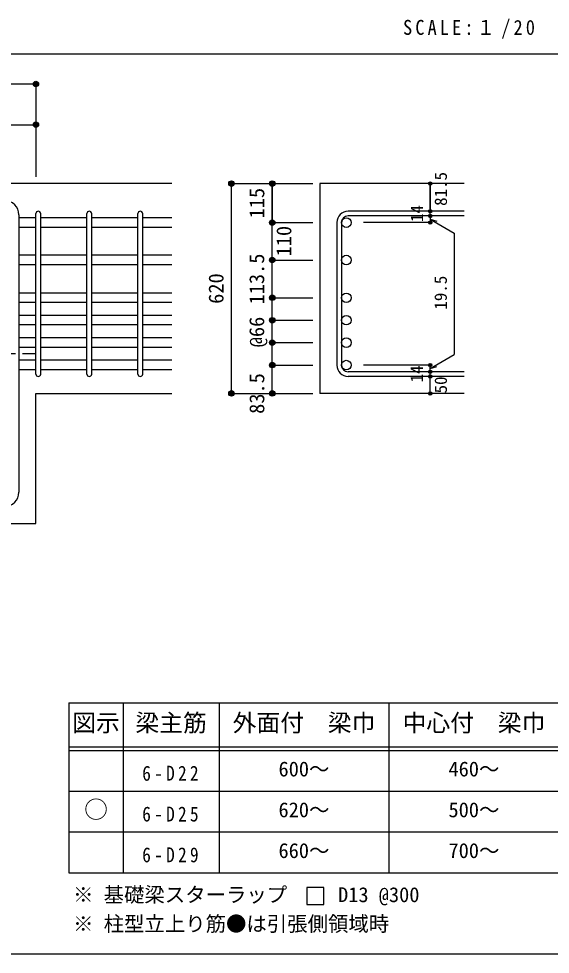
# Model space of a CAD drawing. Units: millimetres at full size, sheet at 1:20. Extents: x -3982 to 3969, y -2797 to 2801.
# Drawn here: x 818 to 2381, y -2797 to -45 of the extents above; entities that cross this region are included whole.
import ezdxf
from ezdxf.enums import TextEntityAlignment as Align

# ---------------------------------------------------------------- set-up
doc = ezdxf.new("R2010")
doc.units = ezdxf.units.MM
doc.header["$LTSCALE"] = 20
doc.header["$PDMODE"] = 32
doc.header["$PDSIZE"] = 10
doc.linetypes.add('CHAIN1', pattern=[8, 5, -1, 1, -1])
for name, color, linetype in [('6-1_躯体線', 2, 'Continuous'), ('6-4_フープ', 7, 'Continuous'), ('6-5_梁主筋', 7, 'Continuous'), ('6-6_S.T.P.', 7, 'Continuous'), ('6-7_文字', 7, 'Continuous'), ('6-D_寸法', 4, 'Continuous'), ('6-E_枠', 7, 'Continuous'), ('F-0_枠', 6, 'Continuous')]:
    doc.layers.add(name, color=color, linetype=linetype)
doc.styles.add('ＭＳ ゴシック', font='')
doc.styles.get('ＭＳ ゴシック').set_extended_font_data('MS Gothic')

msp = doc.modelspace()

# ---------------------------------------------------------------- linework, layer by layer
at = {"layer": '6-1_躯体線'}
for p, q in [((1268.29, -529.67), (-131.71, -529.67)), ((2128.29, -529.67), (1703.29, -529.67)), ((1703.29, -529.67), (1703.29, -1147.17)), ((868.29, -1147.17), (1268.29, -1147.17)), ((868.29, -1529.67), (868.29, -1147.17)), ((2128.29, -1147.17), (1703.29, -1147.17)), ((616.79, -1529.67), (868.29, -1529.67))]:
    msp.add_line(p, q, dxfattribs=at)
at = {"layer": '6-4_フープ'}
msp.add_line((818.29, -621.67), (818.29, -1437.67), dxfattribs=at)
for centre, start, end in [((776.29, -621.67), 0, 90), ((776.29, -1437.67), 270, 0)]:
    msp.add_arc(centre, 42, start, end, dxfattribs=at)
at = {"layer": '6-5_梁主筋'}
for p, q in [((868.29, -630.6), (818.29, -630.6)), ((1018.29, -630.6), (882.29, -630.6)), ((1168.29, -630.6), (1032.29, -630.6)), ((1268.29, -630.6), (1182.29, -630.6)), ((868.29, -658.6), (818.29, -658.6)), ((1018.29, -658.6), (882.29, -658.6)), ((1168.29, -658.6), (1032.29, -658.6)), ((1268.29, -658.6), (1182.29, -658.6)), ((868.29, -740.67), (818.29, -740.67)), ((1018.29, -740.67), (882.29, -740.67)), ((1168.29, -740.67), (1032.29, -740.67)), ((1268.29, -740.67), (1182.29, -740.67)), ((868.29, -768.67), (818.29, -768.67)), ((1018.29, -768.67), (882.29, -768.67)), ((1168.29, -768.67), (1032.29, -768.67)), ((1268.29, -768.67), (1182.29, -768.67)), ((868.29, -851.67), (818.29, -851.67)), ((1018.29, -851.67), (882.29, -851.67)), ((1168.29, -851.67), (1032.29, -851.67)), ((1268.29, -851.67), (1182.29, -851.67)), ((868.29, -879.67), (818.29, -879.67)), ((1018.29, -879.67), (882.29, -879.67)), ((1168.29, -879.67), (1032.29, -879.67)), ((1268.29, -879.67), (1182.29, -879.67)), ((868.29, -917.67), (818.29, -917.67)), ((1018.29, -917.67), (882.29, -917.67)), ((1168.29, -917.67), (1032.29, -917.67)), ((1268.29, -917.67), (1182.29, -917.67)), ((868.29, -945.67), (818.29, -945.67)), ((1018.29, -945.67), (882.29, -945.67)), ((1168.29, -945.67), (1032.29, -945.67)), ((1268.29, -945.67), (1182.29, -945.67)), ((868.29, -983.67), (818.29, -983.67)), ((1018.29, -983.67), (882.29, -983.67)), ((1168.29, -983.67), (1032.29, -983.67)), ((1268.29, -983.67), (1182.29, -983.67)), ((868.29, -1011.67), (818.29, -1011.67)), ((1018.29, -1011.67), (882.29, -1011.67)), ((1168.29, -1011.67), (1032.29, -1011.67)), ((1268.29, -1011.67), (1182.29, -1011.67)), ((868.29, -1049.67), (818.29, -1049.67)), ((1018.29, -1049.67), (882.29, -1049.67)), ((1168.29, -1049.67), (1032.29, -1049.67)), ((1268.29, -1049.67), (1182.29, -1049.67)), ((868.29, -1077.67), (818.29, -1077.67)), ((1018.29, -1077.67), (882.29, -1077.67)), ((1168.29, -1077.67), (1032.29, -1077.67)), ((1268.29, -1077.67), (1182.29, -1077.67))]:
    msp.add_line(p, q, dxfattribs=at)
at = {"layer": '6-5_梁主筋', "color": 3}
for centre in [(1781.29, -644.6), (1781.29, -754.67), (1781.29, -865.67), (1781.29, -931.67), (1781.29, -997.67), (1781.29, -1063.67)]:
    msp.add_circle(centre, 14, dxfattribs=at)
at = {"layer": '6-6_S.T.P.'}
for p, q in [((868.29, -1090.17), (868.29, -618.1)), ((882.29, -1090.17), (882.29, -618.1)), ((1018.29, -1090.17), (1018.29, -618.1)), ((1032.29, -1090.17), (1032.29, -618.1)), ((1168.29, -1090.17), (1168.29, -618.1)), ((1182.29, -1090.17), (1182.29, -618.1)), ((2128.29, -611.1), (1786.79, -611.1)), ((2128.29, -625.1), (1786.79, -625.1)), ((1753.29, -644.6), (1753.29, -1063.67)), ((1767.29, -644.6), (1767.29, -1063.67)), ((2128.29, -1083.17), (1786.79, -1083.17)), ((2128.29, -1097.17), (1786.79, -1097.17))]:
    msp.add_line(p, q, dxfattribs=at)
for centre, radius, start, end in [((875.29, -618.1), 7, 0, 180), ((875.29, -618.1), 7, 0, 180), ((875.29, -618.1), 7, 0, 180), ((875.29, -618.1), 7, 0, 180), ((1025.29, -618.1), 7, 0, 180), ((1175.29, -618.1), 7, 0, 180), ((1786.79, -644.6), 33.5, 90, 180), ((1786.79, -644.6), 19.5, 90, 180), ((1786.79, -1063.67), 33.5, 180, 270), ((1786.79, -1063.67), 19.5, 180, 270), ((875.29, -1090.17), 7, 180, 0), ((875.29, -1090.17), 7, 180, 0), ((875.29, -1090.17), 7, 180, 0), ((875.29, -1090.17), 7, 180, 0), ((1025.29, -1090.17), 7, 180, 0), ((1175.29, -1090.17), 7, 180, 0)]:
    msp.add_arc(centre, radius, start, end, dxfattribs=at)
at = {"layer": '6-7_文字'}
msp.add_lwpolyline([(1665.21, -2650.25), (1715.21, -2650.25), (1715.21, -2600.25), (1665.21, -2600.25)], close=True, dxfattribs=at)
at = {"layer": '6-D_寸法'}
for p, q in [((-131.71, -236.65), (868.29, -236.65)), ((868.29, -236.65), (868.29, -356.65)), ((868.29, -356.65), (868.29, -509.67)), ((868.29, -356.65), (868.29, -509.67)), ((868.29, -356.65), (868.29, -509.67)), ((1443.29, -529.67), (1563.29, -529.67)), ((1443.29, -529.67), (1563.29, -529.67)), ((1443.29, -1147.17), (1443.29, -529.67)), ((1563.29, -529.67), (1683.29, -529.67)), ((1563.29, -529.67), (1563.29, -644.6)), ((2028.29, -625.1), (2028.29, -611.1)), ((2028.29, -625.1), (2028.29, -644.6)), ((1563.29, -644.6), (1683.29, -644.6)), ((2028.29, -644.6), (1832.2, -644.6)), ((2028.29, -634.85), (2047.61, -640.03)), ((2028.29, -634.85), (2098.35, -675.3)), ((2098.35, -675.3), (2098.35, -1032.97)), ((1563.29, -754.67), (1683.29, -754.67)), ((1563.29, -1063.67), (1563.29, -769.67)), ((1563.29, -865.67), (1683.29, -865.67)), ((1563.29, -865.67), (1683.29, -865.67)), ((1563.29, -865.67), (1683.29, -865.67)), ((1563.29, -931.67), (1683.29, -931.67)), ((1563.29, -931.67), (1683.29, -931.67)), ((1563.29, -931.67), (1683.29, -931.67)), ((1563.29, -997.67), (1683.29, -997.67)), ((1563.29, -997.67), (1683.29, -997.67)), ((1563.29, -997.67), (1683.29, -997.67)), ((2028.29, -1073.42), (2098.35, -1032.97)), ((1563.29, -1063.67), (1683.29, -1063.67)), ((1563.29, -1063.67), (1683.29, -1063.67)), ((1563.29, -1063.67), (1683.29, -1063.67)), ((2028.29, -1063.67), (1832.2, -1063.67)), ((2028.29, -1083.17), (2028.29, -1063.67)), ((2028.29, -1073.42), (2047.61, -1068.25)), ((2028.29, -1097.17), (2028.29, -1083.17)), ((2028.29, -1147.17), (2028.29, -1097.17)), ((1563.29, -1147.17), (1683.29, -1147.17))]:
    msp.add_line(p, q, dxfattribs=at)
at = {"layer": '6-D_寸法', "linetype": 'CHAIN1'}
msp.add_line((-131.71, -1029.67), (868.29, -1029.67), dxfattribs=at)
at = {"layer": '6-D_寸法'}
for points in [[(683.29, -356.65), (868.29, -356.65), (868.29, -509.67)], [(1443.29, -529.67), (1563.29, -529.67), (1683.29, -529.67)], [(1563.29, -769.67), (1563.29, -644.6), (1563.29, -529.67)], [(2028.29, -529.67), (2028.29, -611.1), (2028.29, -529.67)], [(1443.29, -1147.17), (1563.29, -1147.17), (1563.29, -1063.67)]]:
    msp.add_lwpolyline(points, dxfattribs=at)
for centre, radius in [((868.29, -236.65), 8), ((868.29, -236.65), 7.2), ((868.29, -236.65), 6.4), ((868.29, -236.65), 5.6), ((868.29, -236.65), 4.8), ((868.29, -236.65), 4), ((868.29, -236.65), 3.2), ((868.29, -236.65), 2.4), ((868.29, -236.65), 1.6), ((868.29, -236.65), 0.8), ((868.29, -356.65), 8), ((868.29, -356.65), 7.2), ((868.29, -356.65), 6.4), ((868.29, -356.65), 5.6), ((868.29, -356.65), 4.8), ((868.29, -356.65), 4), ((868.29, -356.65), 3.2), ((868.29, -356.65), 2.4), ((868.29, -356.65), 1.6), ((868.29, -356.65), 0.8), ((1443.29, -529.67), 8), ((1443.29, -529.67), 7.2), ((1563.29, -529.67), 8), ((1563.29, -529.67), 7.2), ((1443.29, -529.67), 6.4), ((1443.29, -529.67), 5.6), ((1443.29, -529.67), 4.8), ((1443.29, -529.67), 4), ((1443.29, -529.67), 3.2), ((1443.29, -529.67), 2.4), ((1443.29, -529.67), 1.6), ((1443.29, -529.67), 0.8), ((1563.29, -529.67), 6.4), ((1563.29, -529.67), 5.6), ((1563.29, -529.67), 4.8), ((1563.29, -529.67), 4), ((1563.29, -529.67), 3.2), ((1563.29, -529.67), 2.4), ((1563.29, -529.67), 1.6), ((1563.29, -529.67), 0.8), ((2028.29, -529.67), 4), ((2028.29, -529.67), 3.6), ((2028.29, -529.67), 3.2), ((2028.29, -529.67), 2.8), ((2028.29, -529.67), 2.4), ((2028.29, -529.67), 2), ((2028.29, -529.67), 1.6), ((2028.29, -529.67), 1.2), ((2028.29, -529.67), 0.8), ((2028.29, -529.67), 0.4), ((2028.29, -611.1), 4), ((2028.29, -625.1), 4), ((2028.29, -611.1), 3.6), ((2028.29, -625.1), 3.6), ((2028.29, -611.1), 3.2), ((2028.29, -625.1), 3.2), ((2028.29, -611.1), 2.8), ((2028.29, -625.1), 2.8), ((2028.29, -611.1), 2.4), ((2028.29, -625.1), 2.4), ((2028.29, -611.1), 2), ((2028.29, -625.1), 2), ((2028.29, -611.1), 1.6), ((2028.29, -625.1), 1.6), ((2028.29, -611.1), 1.2), ((2028.29, -625.1), 1.2), ((2028.29, -611.1), 0.8), ((2028.29, -625.1), 0.8), ((2028.29, -611.1), 0.4), ((2028.29, -625.1), 0.4), ((1563.29, -644.6), 8), ((1563.29, -644.6), 7.2), ((1563.29, -644.6), 6.4), ((1563.29, -644.6), 5.6), ((1563.29, -644.6), 4.8), ((1563.29, -644.6), 4), ((1563.29, -644.6), 3.2), ((1563.29, -644.6), 2.4), ((1563.29, -644.6), 1.6), ((1563.29, -644.6), 0.8), ((2028.29, -644.6), 4), ((2028.29, -644.6), 3.6), ((2028.29, -644.6), 3.2), ((2028.29, -644.6), 2.8), ((2028.29, -644.6), 2.4), ((2028.29, -644.6), 2), ((2028.29, -644.6), 1.6), ((2028.29, -644.6), 1.2), ((2028.29, -644.6), 0.8), ((2028.29, -644.6), 0.4), ((1563.29, -754.67), 8), ((1563.29, -754.67), 7.2), ((1563.29, -754.67), 6.4), ((1563.29, -754.67), 5.6), ((1563.29, -754.67), 4.8), ((1563.29, -754.67), 4), ((1563.29, -754.67), 3.2), ((1563.29, -754.67), 2.4), ((1563.29, -754.67), 1.6), ((1563.29, -754.67), 0.8), ((1563.29, -865.67), 8), ((1563.29, -865.67), 7.2), ((1563.29, -865.67), 6.4), ((1563.29, -865.67), 5.6), ((1563.29, -865.67), 4.8), ((1563.29, -865.67), 4), ((1563.29, -865.67), 3.2), ((1563.29, -865.67), 2.4), ((1563.29, -865.67), 1.6), ((1563.29, -865.67), 0.8), ((1563.29, -931.67), 8), ((1563.29, -931.67), 7.2), ((1563.29, -931.67), 6.4), ((1563.29, -931.67), 5.6), ((1563.29, -931.67), 4.8), ((1563.29, -931.67), 4), ((1563.29, -931.67), 3.2), ((1563.29, -931.67), 2.4), ((1563.29, -931.67), 1.6), ((1563.29, -931.67), 0.8), ((1563.29, -997.67), 8), ((1563.29, -997.67), 7.2), ((1563.29, -997.67), 6.4), ((1563.29, -997.67), 5.6), ((1563.29, -997.67), 4.8), ((1563.29, -997.67), 4), ((1563.29, -997.67), 3.2), ((1563.29, -997.67), 2.4), ((1563.29, -997.67), 1.6), ((1563.29, -997.67), 0.8), ((1563.29, -1063.67), 8), ((1563.29, -1063.67), 7.2), ((1563.29, -1063.67), 6.4), ((1563.29, -1063.67), 5.6), ((1563.29, -1063.67), 4.8), ((1563.29, -1063.67), 4), ((1563.29, -1063.67), 3.2), ((1563.29, -1063.67), 2.4), ((1563.29, -1063.67), 1.6), ((1563.29, -1063.67), 0.8), ((2028.29, -1063.67), 4), ((2028.29, -1063.67), 3.6), ((2028.29, -1063.67), 3.2), ((2028.29, -1063.67), 2.8), ((2028.29, -1063.67), 2.4), ((2028.29, -1063.67), 2), ((2028.29, -1063.67), 1.6), ((2028.29, -1063.67), 1.2), ((2028.29, -1063.67), 0.8), ((2028.29, -1063.67), 0.4), ((2028.29, -1083.17), 4), ((2028.29, -1097.17), 4), ((2028.29, -1083.17), 3.6), ((2028.29, -1097.17), 3.6), ((2028.29, -1083.17), 3.2), ((2028.29, -1097.17), 3.2), ((2028.29, -1083.17), 2.8), ((2028.29, -1097.17), 2.8), ((2028.29, -1083.17), 2.4), ((2028.29, -1097.17), 2.4), ((2028.29, -1083.17), 2), ((2028.29, -1097.17), 2), ((2028.29, -1083.17), 1.6), ((2028.29, -1097.17), 1.6), ((2028.29, -1083.17), 1.2), ((2028.29, -1097.17), 1.2), ((2028.29, -1083.17), 0.8), ((2028.29, -1097.17), 0.8), ((2028.29, -1083.17), 0.4), ((2028.29, -1097.17), 0.4), ((1443.29, -1147.17), 8), ((1443.29, -1147.17), 7.2), ((1443.29, -1147.17), 6.4), ((1443.29, -1147.17), 5.6), ((1443.29, -1147.17), 4.8), ((1443.29, -1147.17), 4), ((1443.29, -1147.17), 3.2), ((1443.29, -1147.17), 2.4), ((1443.29, -1147.17), 1.6), ((1443.29, -1147.17), 0.8), ((1563.29, -1147.17), 8), ((1563.29, -1147.17), 7.2), ((1563.29, -1147.17), 6.4), ((1563.29, -1147.17), 5.6), ((1563.29, -1147.17), 4.8), ((1563.29, -1147.17), 4), ((1563.29, -1147.17), 3.2), ((1563.29, -1147.17), 2.4), ((1563.29, -1147.17), 1.6), ((1563.29, -1147.17), 0.8), ((2028.29, -1147.17), 4), ((2028.29, -1147.17), 3.6), ((2028.29, -1147.17), 3.2), ((2028.29, -1147.17), 2.8), ((2028.29, -1147.17), 2.4), ((2028.29, -1147.17), 2), ((2028.29, -1147.17), 1.6), ((2028.29, -1147.17), 1.2), ((2028.29, -1147.17), 0.8), ((2028.29, -1147.17), 0.4)]:
    msp.add_circle(centre, radius, dxfattribs=at)
at = {"layer": '6-D_寸法', "color": 7}
for p in [(868.29, -236.65), (868.29, -356.65), (1443.29, -529.67), (1563.29, -529.67), (2028.29, -529.67), (2028.29, -611.1), (2028.29, -625.1), (1563.29, -644.6), (2028.29, -644.6), (1563.29, -754.67), (1563.29, -865.67), (1563.29, -931.67), (1563.29, -997.67), (1563.29, -1063.67), (2028.29, -1063.67), (2028.29, -1063.67), (2028.29, -1063.67), (2028.29, -1083.17), (2028.29, -1097.17), (1443.29, -1147.17), (1563.29, -1147.17), (2028.29, -1147.17)]:
    msp.add_point(p, dxfattribs=at)
at = {"layer": '6-E_枠', "color": 3}
for p, q in [((965.14, -2056.95), (965.14, -2556.95)), ((965.14, -2056.95), (2406.83, -2056.95)), ((965.14, -2556.95), (2406.83, -2556.95))]:
    msp.add_line(p, q, dxfattribs=at)
at = {"layer": '6-E_枠'}
for p, q in [((1125.14, -2056.95), (1125.14, -2556.95)), ((1406.83, -2056.95), (1406.83, -2556.95)), ((1906.83, -2056.95), (1906.83, -2556.95)), ((965.14, -2186.95), (2406.83, -2186.95)), ((965.14, -2196.95), (2406.83, -2196.95)), ((965.14, -2316.95), (2406.83, -2316.95)), ((965.14, -2436.95), (2406.83, -2436.95))]:
    msp.add_line(p, q, dxfattribs=at)
at = {"layer": 'F-0_枠', "color": 2}
msp.add_line((-3981.92, -148.03), (2482.4, -148.03), dxfattribs=at)
at = {"layer": 'F-0_枠'}
msp.add_line((3969.4, -2796.83), (-3981.92, -2796.83), dxfattribs=at)

# ---------------------------------------------------------------- texts
at = {"layer": '6-7_文字', "color": 2, "style": 'ＭＳ ゴシック'}
for s, p in [('図示', (975.14, -2156.95)), ('梁主筋', (1160.98, -2156.95)), ('外面付\u3000梁巾', (1446.83, -2156.95)), ('中心付\u3000梁巾', (1946.83, -2156.95)), ('○', (1010.14, -2411.95))]:
    msp.add_text(s, height=51.32, dxfattribs=at).set_placement(p, align=Align.BOTTOM_LEFT)
at = {"layer": '6-7_文字', "style": 'ＭＳ ゴシック'}
for s, p in [('600～', (1581.83, -2286.95)), ('460～', (2081.83, -2286.95)), ('620～', (1581.83, -2406.95)), ('500～', (2081.83, -2406.95)), ('660～', (1581.83, -2526.95)), ('700～', (2081.83, -2526.95)), ('※ 基礎梁スターラップ     D13 @300', (977.51, -2656.67)), ('※ 柱型立上り筋●は引張側領域時', (977.51, -2742.34))]:
    msp.add_text(s, height=43.99, dxfattribs=at).set_placement(p, align=Align.BOTTOM_LEFT)
at = {"layer": '6-7_文字', "color": 2, "insert": (1948.17, -103.03), "char_height": 43.99, "attachment_point": 7, "style": 'ＭＳ ゴシック'}
msp.add_mtext('\\T1.34;\\W0.9;SCALE:１/20', dxfattribs=at)
at = {"layer": '6-7_文字', "char_height": 43.99, "attachment_point": 7, "style": 'ＭＳ ゴシック'}
for s, insert in [('\\T1.38;\\W0.85;6-D22', (1180.98, -2286.95)), ('\\T1.38;\\W0.85;6-D25', (1180.98, -2406.95)), ('\\T1.38;\\W0.85;6-D29', (1180.98, -2526.95))]:
    msp.add_mtext(s, dxfattribs=dict(at, insert=insert))
at = {"layer": '6-D_寸法', "style": 'ＭＳ ゴシック'}
for s, height, p in [('81.5', 36.66, (2088.33, -595.37)), ('115', 43.99, (1553.29, -632.14)), ('14', 36.66, (2018.29, -643.03)), ('110', 43.99, (1632.72, -743.96)), ('113.5', 43.99, (1552.94, -885.3)), ('620', 43.99, (1433.29, -883.42)), ('19.5', 36.66, (2088.07, -900.55)), ('@66', 43.99, (1552.92, -1011.22)), ('14', 36.66, (2017.63, -1114.84)), ('83.5', 43.99, (1553.29, -1207.17)), ('50', 36.66, (2088.31, -1147))]:
    msp.add_text(s, height=height, rotation=90, dxfattribs=at).set_placement(p, align=Align.BOTTOM_LEFT)

doc.saveas('drawing.dxf')
